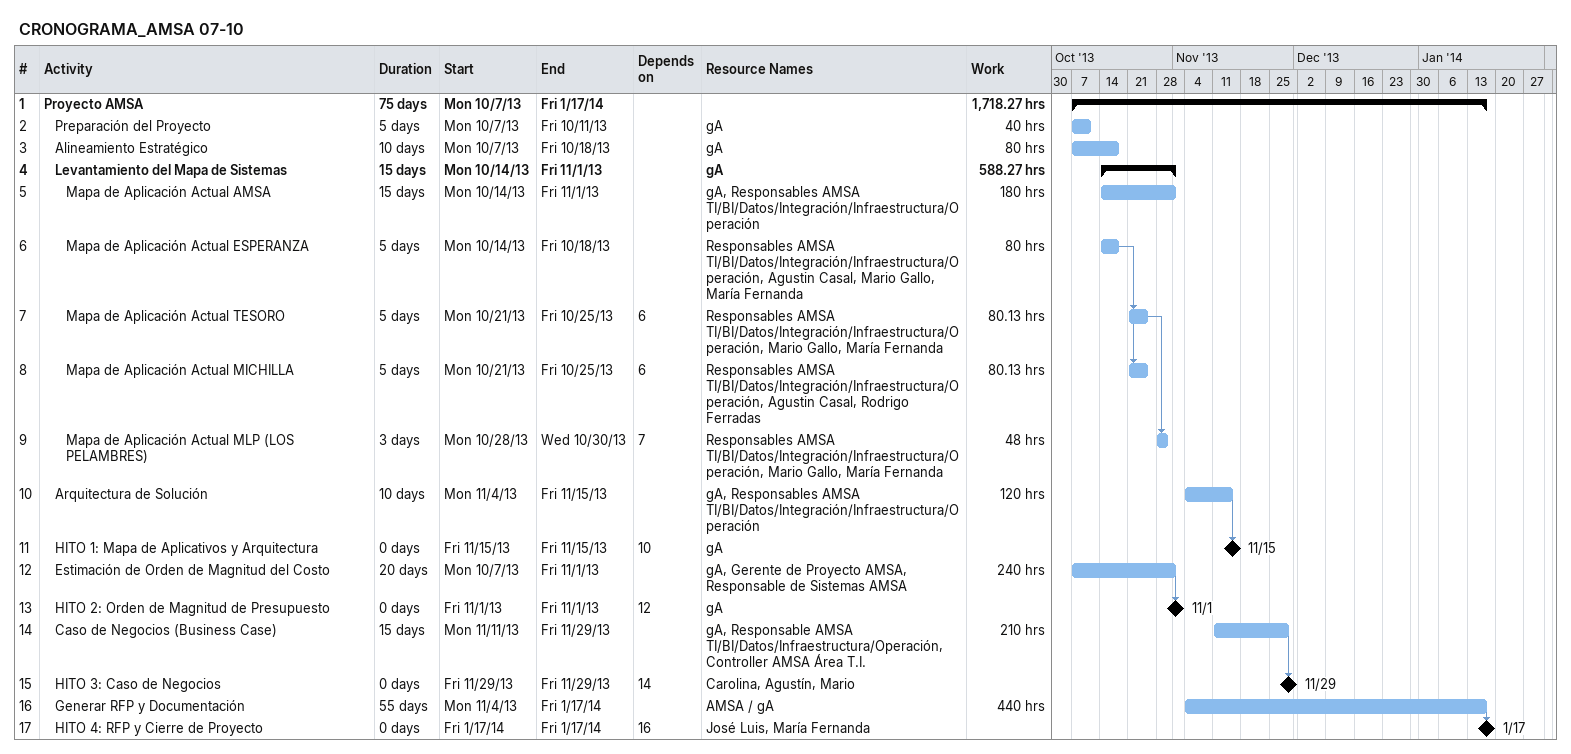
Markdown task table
CRONOGRAMA_AMSA 07-10

| ID | Level | Task | Duration | Start | Finish | Predecessors | Resources | Work (h) |
|---|---|---|---|---|---|---|---|---|
| 1 | 1 | **Proyecto AMSA** | 75d | 2013-10-07 | 2014-01-17 |  |  | 1718.27 |
| 2 | 2 | Preparación del Proyecto | 5d | 2013-10-07 | 2013-10-11 |  | gA | 40 |
| 3 | 2 | Alineamiento Estratégico | 10d | 2013-10-07 | 2013-10-18 |  | gA | 80 |
| 4 | 2 | **Levantamiento del Mapa de Sistemas** | 15d | 2013-10-14 | 2013-11-01 |  | gA | 588.27 |
| 5 | 3 | Mapa de Aplicación Actual AMSA | 15d | 2013-10-14 | 2013-11-01 |  | gA, Responsables AMSA TI/BI/Datos/Integración/Infraestructura/Operación | 180 |
| 6 | 3 | Mapa de Aplicación Actual ESPERANZA | 5d | 2013-10-14 | 2013-10-18 |  | Responsables AMSA TI/BI/Datos/Integración/Infraestructura/Operación, Agustin Casal, Mario Gallo, María Fernanda | 80 |
| 7 | 3 | Mapa de Aplicación Actual TESORO | 5d | 2013-10-21 | 2013-10-25 | 6 | Responsables AMSA TI/BI/Datos/Integración/Infraestructura/Operación, Mario Gallo, María Fernanda | 80.13 |
| 8 | 3 | Mapa de Aplicación Actual MICHILLA | 5d | 2013-10-21 | 2013-10-25 | 6 | Responsables AMSA TI/BI/Datos/Integración/Infraestructura/Operación, Agustin Casal, Rodrigo Ferradas | 80.13 |
| 9 | 3 | Mapa de Aplicación Actual MLP (LOS PELAMBRES) | 3d | 2013-10-28 | 2013-10-30 | 7 | Responsables AMSA TI/BI/Datos/Integración/Infraestructura/Operación, Mario Gallo, María Fernanda | 48 |
| 10 | 2 | Arquitectura de Solución | 10d | 2013-11-04 | 2013-11-15 |  | gA, Responsables AMSA TI/BI/Datos/Integración/Infraestructura/Operación | 120 |
| 11 | 2 | HITO 1: Mapa de Aplicativos y Arquitectura | 0d | 2013-11-15 | 2013-11-15 | 10 | gA |  |
| 12 | 2 | Estimación de Orden de Magnitud del Costo | 20d | 2013-10-07 | 2013-11-01 |  | gA, Gerente de Proyecto AMSA, Responsable de Sistemas AMSA | 240 |
| 13 | 2 | HITO 2: Orden de Magnitud de Presupuesto | 0d | 2013-11-01 | 2013-11-01 | 12 | gA |  |
| 14 | 2 | Caso de Negocios (Business Case) | 15d | 2013-11-11 | 2013-11-29 |  | gA, Responsable AMSA TI/BI/Datos/Infraestructura/Operación, Controller AMSA Área T.I. | 210 |
| 15 | 2 | HITO 3: Caso de Negocios | 0d | 2013-11-29 | 2013-11-29 | 14 | Carolina, Agustín, Mario |  |
| 16 | 2 | Generar RFP y Documentación | 55d | 2013-11-04 | 2014-01-17 |  | AMSA / gA | 440 |
| 17 | 2 | HITO 4: RFP y Cierre de Proyecto | 0d | 2014-01-17 | 2014-01-17 | 16 | José Luis, María Fernanda |  |
